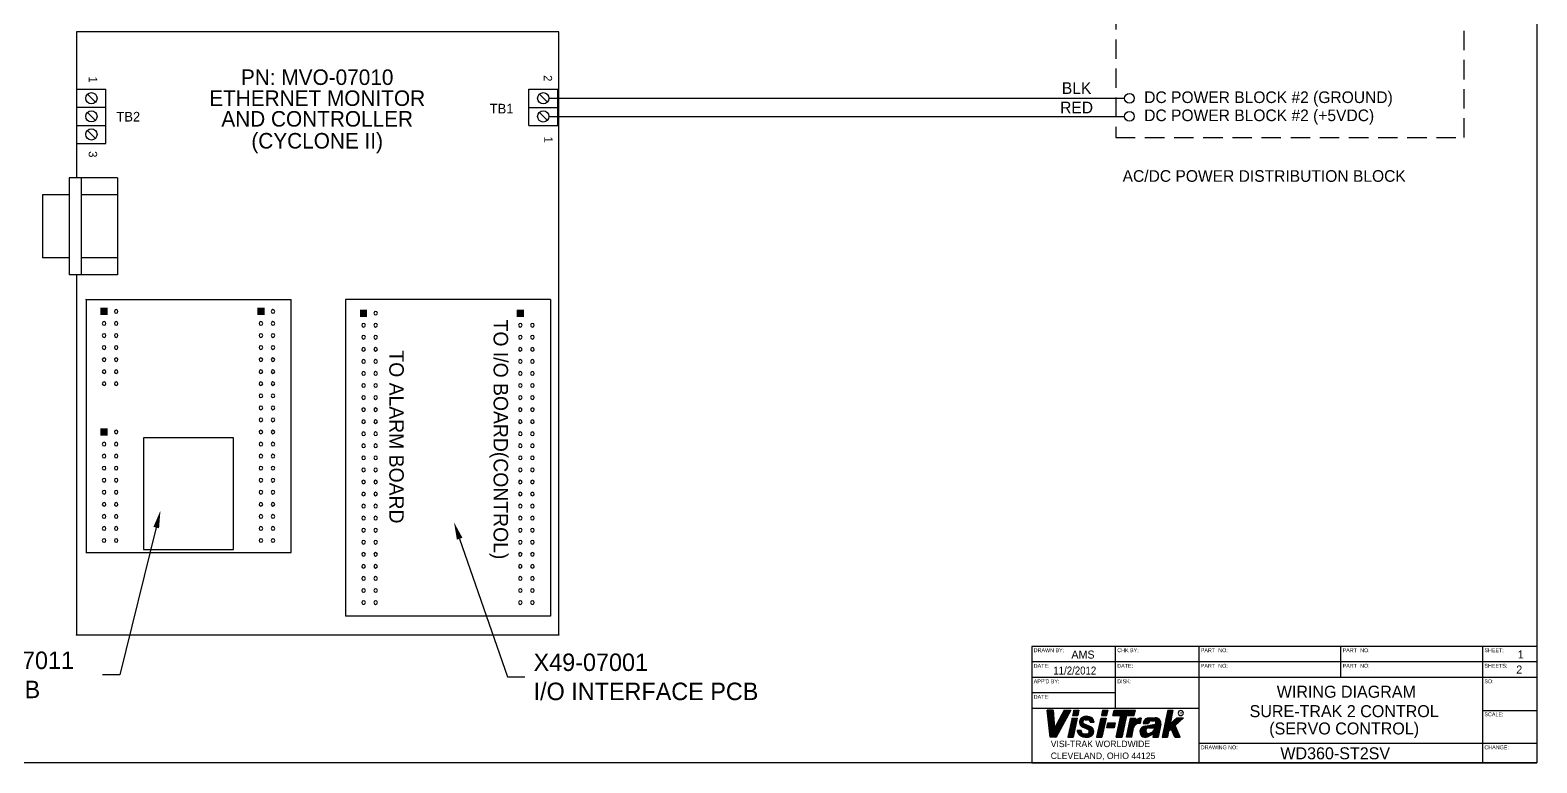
# Model space of a CAD drawing. Extents: x -174 to 458, y -146 to 77.
# Drawn here: x -56.45 to -37.06, y -146.17 to -136.74 of the extents above; entities that cross this region are included whole.
import ezdxf
from ezdxf.enums import TextEntityAlignment as Align

# ---------------------------------------------------------------- set-up
doc = ezdxf.new("R2010")
doc.units = 0
doc.header["$MEASUREMENT"] = 0
doc.linetypes.add('HIDDEN', pattern=[0.375, 0.25, -0.125])
doc.layers.get('0').update_dxf_attribs({"linetype": 'CONTINUOUS'})
for name, color, linetype in [('1', 3, 'CONTINUOUS'), ('1-TOP', 6, 'CONTINUOUS'), ('3-SILK1', 9, 'CONTINUOUS'), ('5-BORDERS_PHO', 15, 'CONTINUOUS'), ('TERMINALS', 3, 'CONTINUOUS'), ('TITLE', 2, 'CONTINUOUS')]:
    doc.layers.add(name, color=color, linetype=linetype)

msp = doc.modelspace()

# ---------------------------------------------------------------- linework, layer by layer
at = {"linetype": 'HIDDEN'}
for p, q in [((-42.477, -134.609), (-42.477, -138.124)), ((-37.995, -138.124), (-37.995, -134.609)), ((-42.477, -138.124), (-37.995, -138.124))]:
    msp.add_line(p, q, dxfattribs=at)
at = {"color": 7}
for p, q in [((-49.772, -137.618), (-42.365, -137.618)), ((-49.772, -137.851), (-42.365, -137.851)), ((-55.323, -138.642), (-55.948, -138.642)), ((-55.948, -138.642), (-55.948, -139.892)), ((-55.948, -138.861), (-56.292, -138.861)), ((-55.323, -138.861), (-55.792, -138.861)), ((-55.948, -139.673), (-56.292, -139.673)), ((-55.323, -139.673), (-55.792, -139.673)), ((-55.323, -139.892), (-55.948, -139.892)), ((-37.059, -144.673), (-37.059, -146.173)), ((-43.559, -146.173), (-37.059, -146.173))]:
    msp.add_line(p, q, dxfattribs=at)
at = {"color": 7, "linetype": 'Continuous'}
for p, q in [((-52.391, -140.209), (-52.391, -144.284)), ((-49.753, -140.209), (-52.391, -140.209)), ((-49.753, -140.209), (-49.753, -144.284)), ((-49.753, -144.284), (-52.391, -144.284))]:
    msp.add_line(p, q, dxfattribs=at)
at = {"color": 7}
for points in [[(-54.826, -143.144), (-55.294, -145.04), (-55.519, -145.04)], [(-50.922, -143.287), (-50.307, -145.065), (-50.082, -145.065)]]:
    msp.add_lwpolyline(points, dxfattribs=at)
for centre in [(-42.302, -137.618), (-42.302, -137.851)]:
    msp.add_circle(centre, 0.0625)
for centre, radius, start, end in [((-55.73, -140.206), 0.000388, 90, 270), ((-55.73, -140.206), 0.000388, 270, 90), ((-55.73, -140.206), 0.000388, 90, 270), ((-55.73, -140.206), 0.000388, 270, 90), ((-55.73, -140.206), 0.000388, 90, 270), ((-55.73, -140.206), 0.000388, 270, 90), ((-55.73, -140.206), 0.000388, 90, 270), ((-55.73, -140.206), 0.000388, 270, 90), ((-55.342, -140.361), 0.0233, 90, 270), ((-55.342, -140.361), 0.0233, 270, 90), ((-53.324, -140.361), 0.0233, 90, 270), ((-53.324, -140.361), 0.0233, 270, 90), ((-52.003, -140.384), 0.0233, 90, 270), ((-52.003, -140.384), 0.0233, 270, 90), ((-55.497, -140.516), 0.0233, 90, 270), ((-55.497, -140.516), 0.0233, 270, 90), ((-55.342, -140.516), 0.0233, 90, 270), ((-55.342, -140.516), 0.0233, 270, 90), ((-53.479, -140.516), 0.0233, 90, 270), ((-53.479, -140.516), 0.0233, 270, 90), ((-53.324, -140.516), 0.0233, 90, 270), ((-53.324, -140.516), 0.0233, 270, 90), ((-52.158, -140.539), 0.0233, 90, 270), ((-52.158, -140.539), 0.0233, 270, 90), ((-52.003, -140.539), 0.0233, 90, 270), ((-52.003, -140.539), 0.0233, 270, 90), ((-50.141, -140.539), 0.0233, 90, 270), ((-50.141, -140.539), 0.0233, 270, 90), ((-49.985, -140.539), 0.0233, 90, 270), ((-49.985, -140.539), 0.0233, 270, 90), ((-55.497, -140.672), 0.0233, 90, 270), ((-55.497, -140.672), 0.0233, 270, 90), ((-55.342, -140.672), 0.0233, 90, 270), ((-55.342, -140.672), 0.0233, 270, 90), ((-53.479, -140.672), 0.0233, 90, 270), ((-53.479, -140.672), 0.0233, 270, 90), ((-53.324, -140.672), 0.0233, 90, 270), ((-53.324, -140.672), 0.0233, 270, 90), ((-52.158, -140.694), 0.0233, 90, 270), ((-52.158, -140.694), 0.0233, 270, 90), ((-52.003, -140.694), 0.0233, 90, 270), ((-52.003, -140.694), 0.0233, 270, 90), ((-50.141, -140.694), 0.0233, 90, 270), ((-50.141, -140.694), 0.0233, 270, 90), ((-49.985, -140.694), 0.0233, 90, 270), ((-49.985, -140.694), 0.0233, 270, 90), ((-55.497, -140.827), 0.0233, 90, 270), ((-55.497, -140.982), 0.0233, 90, 270), ((-55.497, -140.827), 0.0233, 270, 90), ((-55.497, -140.982), 0.0233, 270, 90), ((-55.342, -140.827), 0.0233, 90, 270), ((-55.342, -140.982), 0.0233, 90, 270), ((-55.342, -140.827), 0.0233, 270, 90), ((-55.342, -140.982), 0.0233, 270, 90), ((-53.479, -140.827), 0.0233, 90, 270), ((-53.479, -140.982), 0.0233, 90, 270), ((-53.479, -140.827), 0.0233, 270, 90), ((-53.479, -140.982), 0.0233, 270, 90), ((-53.324, -140.827), 0.0233, 90, 270), ((-53.324, -140.982), 0.0233, 90, 270), ((-53.324, -140.827), 0.0233, 270, 90), ((-53.324, -140.982), 0.0233, 270, 90), ((-52.158, -140.85), 0.0233, 90, 270), ((-52.158, -140.85), 0.0233, 270, 90), ((-52.003, -140.85), 0.0233, 90, 270), ((-52.003, -140.85), 0.0233, 270, 90), ((-50.141, -140.85), 0.0233, 90, 270), ((-50.141, -140.85), 0.0233, 270, 90), ((-49.985, -140.85), 0.0233, 90, 270), ((-49.985, -140.85), 0.0233, 270, 90), ((-55.497, -141.137), 0.0233, 90, 270), ((-55.497, -141.137), 0.0233, 270, 90), ((-55.342, -141.137), 0.0233, 90, 270), ((-55.342, -141.137), 0.0233, 270, 90), ((-53.479, -141.137), 0.0233, 90, 270), ((-53.479, -141.137), 0.0233, 270, 90), ((-53.324, -141.137), 0.0233, 90, 270), ((-53.324, -141.137), 0.0233, 270, 90), ((-52.158, -141.005), 0.0233, 90, 270), ((-52.158, -141.16), 0.0233, 90, 270), ((-52.158, -141.005), 0.0233, 270, 90), ((-52.158, -141.16), 0.0233, 270, 90), ((-52.003, -141.005), 0.0233, 90, 270), ((-52.003, -141.16), 0.0233, 90, 270), ((-52.003, -141.005), 0.0233, 270, 90), ((-52.003, -141.16), 0.0233, 270, 90), ((-50.141, -141.005), 0.0233, 90, 270), ((-50.141, -141.16), 0.0233, 90, 270), ((-50.141, -141.005), 0.0233, 270, 90), ((-50.141, -141.16), 0.0233, 270, 90), ((-49.985, -141.005), 0.0233, 90, 270), ((-49.985, -141.16), 0.0233, 90, 270), ((-49.985, -141.005), 0.0233, 270, 90), ((-49.985, -141.16), 0.0233, 270, 90), ((-55.497, -141.292), 0.0233, 90, 270), ((-55.497, -141.292), 0.0233, 270, 90), ((-55.342, -141.292), 0.0233, 90, 270), ((-55.342, -141.292), 0.0233, 270, 90), ((-53.479, -141.292), 0.0233, 90, 270), ((-53.479, -141.292), 0.0233, 270, 90), ((-53.324, -141.292), 0.0233, 90, 270), ((-53.324, -141.292), 0.0233, 270, 90), ((-52.158, -141.315), 0.0233, 90, 270), ((-52.158, -141.315), 0.0233, 270, 90), ((-52.003, -141.315), 0.0233, 90, 270), ((-52.003, -141.315), 0.0233, 270, 90), ((-50.141, -141.315), 0.0233, 90, 270), ((-50.141, -141.315), 0.0233, 270, 90), ((-49.985, -141.315), 0.0233, 90, 270), ((-49.985, -141.315), 0.0233, 270, 90), ((-53.479, -141.448), 0.0233, 90, 270), ((-53.479, -141.448), 0.0233, 270, 90), ((-53.324, -141.448), 0.0233, 90, 270), ((-53.324, -141.448), 0.0233, 270, 90), ((-52.158, -141.47), 0.0233, 90, 270), ((-52.158, -141.47), 0.0233, 270, 90), ((-52.003, -141.47), 0.0233, 90, 270), ((-52.003, -141.47), 0.0233, 270, 90), ((-50.141, -141.47), 0.0233, 90, 270), ((-50.141, -141.47), 0.0233, 270, 90), ((-49.985, -141.47), 0.0233, 90, 270), ((-49.985, -141.47), 0.0233, 270, 90), ((-53.479, -141.603), 0.0233, 90, 270), ((-53.479, -141.758), 0.0233, 90, 270), ((-53.479, -141.603), 0.0233, 270, 90), ((-53.479, -141.758), 0.0233, 270, 90), ((-53.324, -141.603), 0.0233, 90, 270), ((-53.324, -141.758), 0.0233, 90, 270), ((-53.324, -141.603), 0.0233, 270, 90), ((-53.324, -141.758), 0.0233, 270, 90), ((-52.158, -141.626), 0.0233, 90, 270), ((-52.158, -141.626), 0.0233, 270, 90), ((-52.003, -141.626), 0.0233, 90, 270), ((-52.003, -141.626), 0.0233, 270, 90), ((-50.141, -141.626), 0.0233, 90, 270), ((-50.141, -141.626), 0.0233, 270, 90), ((-49.985, -141.626), 0.0233, 90, 270), ((-49.985, -141.626), 0.0233, 270, 90), ((-55.342, -141.913), 0.0233, 90, 270), ((-55.342, -141.913), 0.0233, 270, 90), ((-53.479, -141.913), 0.0233, 90, 270), ((-53.479, -141.913), 0.0233, 270, 90), ((-53.324, -141.913), 0.0233, 90, 270), ((-53.324, -141.913), 0.0233, 270, 90), ((-52.158, -141.781), 0.0233, 90, 270), ((-52.158, -141.936), 0.0233, 90, 270), ((-52.158, -141.781), 0.0233, 270, 90), ((-52.158, -141.936), 0.0233, 270, 90), ((-52.003, -141.781), 0.0233, 90, 270), ((-52.003, -141.936), 0.0233, 90, 270), ((-52.003, -141.781), 0.0233, 270, 90), ((-52.003, -141.936), 0.0233, 270, 90), ((-50.141, -141.781), 0.0233, 90, 270), ((-50.141, -141.936), 0.0233, 90, 270), ((-50.141, -141.781), 0.0233, 270, 90), ((-50.141, -141.936), 0.0233, 270, 90), ((-49.985, -141.781), 0.0233, 90, 270), ((-49.985, -141.936), 0.0233, 90, 270), ((-49.985, -141.781), 0.0233, 270, 90), ((-49.985, -141.936), 0.0233, 270, 90), ((-55.497, -142.069), 0.0233, 90, 270), ((-55.497, -142.069), 0.0233, 270, 90), ((-55.342, -142.069), 0.0233, 90, 270), ((-55.342, -142.069), 0.0233, 270, 90), ((-53.479, -142.069), 0.0233, 90, 270), ((-53.479, -142.069), 0.0233, 270, 90), ((-53.324, -142.069), 0.0233, 90, 270), ((-53.324, -142.069), 0.0233, 270, 90), ((-52.158, -142.091), 0.0233, 90, 270), ((-52.158, -142.091), 0.0233, 270, 90), ((-52.003, -142.091), 0.0233, 90, 270), ((-52.003, -142.091), 0.0233, 270, 90), ((-50.141, -142.091), 0.0233, 90, 270), ((-50.141, -142.091), 0.0233, 270, 90), ((-49.985, -142.091), 0.0233, 90, 270), ((-49.985, -142.091), 0.0233, 270, 90), ((-55.497, -142.224), 0.0233, 90, 270), ((-55.497, -142.224), 0.0233, 270, 90), ((-55.342, -142.224), 0.0233, 90, 270), ((-55.342, -142.224), 0.0233, 270, 90), ((-53.479, -142.224), 0.0233, 90, 270), ((-53.479, -142.224), 0.0233, 270, 90), ((-53.324, -142.224), 0.0233, 90, 270), ((-53.324, -142.224), 0.0233, 270, 90), ((-52.158, -142.246), 0.0233, 90, 270), ((-52.158, -142.246), 0.0233, 270, 90), ((-52.003, -142.246), 0.0233, 90, 270), ((-52.003, -142.246), 0.0233, 270, 90), ((-50.141, -142.246), 0.0233, 90, 270), ((-50.141, -142.246), 0.0233, 270, 90), ((-49.985, -142.246), 0.0233, 90, 270), ((-49.985, -142.246), 0.0233, 270, 90), ((-55.497, -142.379), 0.0233, 90, 270), ((-55.497, -142.534), 0.0233, 90, 270), ((-55.497, -142.379), 0.0233, 270, 90), ((-55.497, -142.534), 0.0233, 270, 90), ((-55.342, -142.379), 0.0233, 90, 270), ((-55.342, -142.534), 0.0233, 90, 270), ((-55.342, -142.379), 0.0233, 270, 90), ((-55.342, -142.534), 0.0233, 270, 90), ((-53.479, -142.379), 0.0233, 90, 270), ((-53.479, -142.534), 0.0233, 90, 270), ((-53.479, -142.379), 0.0233, 270, 90), ((-53.479, -142.534), 0.0233, 270, 90), ((-53.324, -142.379), 0.0233, 90, 270), ((-53.324, -142.534), 0.0233, 90, 270), ((-53.324, -142.379), 0.0233, 270, 90), ((-53.324, -142.534), 0.0233, 270, 90), ((-52.158, -142.402), 0.0233, 90, 270), ((-52.158, -142.402), 0.0233, 270, 90), ((-52.003, -142.402), 0.0233, 90, 270), ((-52.003, -142.402), 0.0233, 270, 90), ((-50.141, -142.402), 0.0233, 90, 270), ((-50.141, -142.402), 0.0233, 270, 90), ((-49.985, -142.402), 0.0233, 90, 270), ((-49.985, -142.402), 0.0233, 270, 90), ((-55.497, -142.689), 0.0233, 90, 270), ((-55.497, -142.689), 0.0233, 270, 90), ((-55.342, -142.689), 0.0233, 90, 270), ((-55.342, -142.689), 0.0233, 270, 90), ((-53.479, -142.689), 0.0233, 90, 270), ((-53.479, -142.689), 0.0233, 270, 90), ((-53.324, -142.689), 0.0233, 90, 270), ((-53.324, -142.689), 0.0233, 270, 90), ((-52.158, -142.557), 0.0233, 90, 270), ((-52.158, -142.712), 0.0233, 90, 270), ((-52.158, -142.557), 0.0233, 270, 90), ((-52.158, -142.712), 0.0233, 270, 90), ((-52.003, -142.557), 0.0233, 90, 270), ((-52.003, -142.712), 0.0233, 90, 270), ((-52.003, -142.557), 0.0233, 270, 90), ((-52.003, -142.712), 0.0233, 270, 90), ((-50.141, -142.557), 0.0233, 90, 270), ((-50.141, -142.712), 0.0233, 90, 270), ((-50.141, -142.557), 0.0233, 270, 90), ((-50.141, -142.712), 0.0233, 270, 90), ((-49.985, -142.557), 0.0233, 90, 270), ((-49.985, -142.712), 0.0233, 90, 270), ((-49.985, -142.557), 0.0233, 270, 90), ((-49.985, -142.712), 0.0233, 270, 90), ((-55.497, -142.845), 0.0233, 90, 270), ((-55.497, -142.845), 0.0233, 270, 90), ((-55.342, -142.845), 0.0233, 90, 270), ((-55.342, -142.845), 0.0233, 270, 90), ((-53.479, -142.845), 0.0233, 90, 270), ((-53.479, -142.845), 0.0233, 270, 90), ((-53.324, -142.845), 0.0233, 90, 270), ((-53.324, -142.845), 0.0233, 270, 90), ((-52.158, -142.867), 0.0233, 90, 270), ((-52.158, -142.867), 0.0233, 270, 90), ((-52.003, -142.867), 0.0233, 90, 270), ((-52.003, -142.867), 0.0233, 270, 90), ((-50.141, -142.867), 0.0233, 90, 270), ((-50.141, -142.867), 0.0233, 270, 90), ((-49.985, -142.867), 0.0233, 90, 270), ((-49.985, -142.867), 0.0233, 270, 90), ((-55.497, -143), 0.0233, 90, 270), ((-55.497, -143), 0.0233, 270, 90), ((-55.342, -143), 0.0233, 90, 270), ((-55.342, -143), 0.0233, 270, 90), ((-53.479, -143), 0.0233, 90, 270), ((-53.479, -143), 0.0233, 270, 90), ((-53.324, -143), 0.0233, 90, 270), ((-53.324, -143), 0.0233, 270, 90), ((-52.158, -143.022), 0.0233, 90, 270), ((-52.158, -143.022), 0.0233, 270, 90), ((-52.003, -143.022), 0.0233, 90, 270), ((-52.003, -143.022), 0.0233, 270, 90), ((-50.141, -143.022), 0.0233, 90, 270), ((-50.141, -143.022), 0.0233, 270, 90), ((-49.985, -143.022), 0.0233, 90, 270), ((-49.985, -143.022), 0.0233, 270, 90), ((-55.497, -143.155), 0.0233, 90, 270), ((-55.497, -143.31), 0.0233, 90, 270), ((-55.497, -143.155), 0.0233, 270, 90), ((-55.497, -143.31), 0.0233, 270, 90), ((-55.342, -143.155), 0.0233, 90, 270), ((-55.342, -143.31), 0.0233, 90, 270), ((-55.342, -143.155), 0.0233, 270, 90), ((-55.342, -143.31), 0.0233, 270, 90), ((-53.479, -143.155), 0.0233, 90, 270), ((-53.479, -143.31), 0.0233, 90, 270), ((-53.479, -143.155), 0.0233, 270, 90), ((-53.479, -143.31), 0.0233, 270, 90), ((-53.324, -143.155), 0.0233, 90, 270), ((-53.324, -143.31), 0.0233, 90, 270), ((-53.324, -143.31), 0.0233, 90, 270), ((-53.324, -143.31), 0.0233, 90, 270), ((-53.324, -143.155), 0.0233, 270, 90), ((-53.324, -143.31), 0.0233, 270, 90), ((-53.324, -143.31), 0.0233, 270, 90), ((-53.324, -143.31), 0.0233, 270, 90), ((-52.158, -143.178), 0.0233, 90, 270), ((-52.158, -143.178), 0.0233, 270, 90), ((-52.003, -143.178), 0.0233, 90, 270), ((-52.003, -143.178), 0.0233, 270, 90), ((-50.141, -143.178), 0.0233, 90, 270), ((-50.141, -143.178), 0.0233, 270, 90), ((-49.985, -143.178), 0.0233, 90, 270), ((-49.985, -143.178), 0.0233, 270, 90), ((-55.73, -143.465), 0.000388, 90, 270), ((-55.73, -143.465), 0.000388, 270, 90), ((-55.73, -143.465), 0.000388, 90, 270), ((-55.73, -143.465), 0.000388, 270, 90), ((-52.158, -143.333), 0.0233, 90, 270), ((-52.158, -143.488), 0.0233, 90, 270), ((-52.158, -143.333), 0.0233, 270, 90), ((-52.158, -143.488), 0.0233, 270, 90), ((-52.003, -143.333), 0.0233, 90, 270), ((-52.003, -143.488), 0.0233, 90, 270), ((-52.003, -143.333), 0.0233, 270, 90), ((-52.003, -143.488), 0.0233, 270, 90), ((-50.141, -143.333), 0.0233, 90, 270), ((-50.141, -143.488), 0.0233, 90, 270), ((-50.141, -143.333), 0.0233, 270, 90), ((-50.141, -143.488), 0.0233, 270, 90), ((-49.985, -143.333), 0.0233, 90, 270), ((-49.985, -143.488), 0.0233, 90, 270), ((-49.985, -143.333), 0.0233, 270, 90), ((-49.985, -143.488), 0.0233, 270, 90), ((-52.158, -143.643), 0.0233, 90, 270), ((-52.158, -143.643), 0.0233, 270, 90), ((-52.003, -143.643), 0.0233, 90, 270), ((-52.003, -143.643), 0.0233, 270, 90), ((-50.141, -143.643), 0.0233, 90, 270), ((-50.141, -143.643), 0.0233, 270, 90), ((-49.985, -143.643), 0.0233, 90, 270), ((-49.985, -143.643), 0.0233, 270, 90), ((-52.158, -143.799), 0.0233, 90, 270), ((-52.158, -143.799), 0.0233, 270, 90), ((-52.003, -143.799), 0.0233, 90, 270), ((-52.003, -143.799), 0.0233, 270, 90), ((-50.141, -143.799), 0.0233, 90, 270), ((-50.141, -143.799), 0.0233, 270, 90), ((-49.985, -143.799), 0.0233, 90, 270), ((-49.985, -143.799), 0.0233, 270, 90), ((-52.158, -143.954), 0.0233, 90, 270), ((-52.158, -143.954), 0.0233, 270, 90), ((-52.003, -143.954), 0.0233, 90, 270), ((-52.003, -143.954), 0.0233, 270, 90), ((-50.141, -143.954), 0.0233, 90, 270), ((-50.141, -143.954), 0.0233, 270, 90), ((-49.985, -143.954), 0.0233, 90, 270), ((-49.985, -143.954), 0.0233, 270, 90), ((-52.158, -144.109), 0.0233, 90, 270), ((-52.158, -144.109), 0.0233, 270, 90), ((-52.003, -144.109), 0.0233, 90, 270), ((-52.003, -144.109), 0.0233, 270, 90), ((-50.141, -144.109), 0.0233, 90, 270), ((-50.141, -144.109), 0.0233, 270, 90), ((-49.985, -144.109), 0.0233, 90, 270), ((-49.985, -144.109), 0.0233, 270, 90), ((-55.854, -144.525), 0.00194, 90, 270), ((-55.854, -144.525), 0.00194, 90, 270), ((-55.854, -144.525), 0.00194, 90, 270), ((-55.854, -144.525), 0.00194, 90, 270), ((-55.854, -144.525), 0.00194, 270, 90), ((-55.854, -144.525), 0.00194, 270, 90), ((-55.854, -144.525), 0.00194, 270, 90), ((-55.854, -144.525), 0.00194, 270, 90), ((-49.646, -144.525), 0.00194, 90, 270), ((-49.646, -144.525), 0.00194, 90, 270), ((-49.646, -144.525), 0.00194, 90, 270), ((-49.646, -144.525), 0.00194, 90, 270), ((-49.646, -144.525), 0.00194, 270, 90), ((-49.646, -144.525), 0.00194, 270, 90), ((-49.646, -144.525), 0.00194, 270, 90), ((-49.646, -144.525), 0.00194, 270, 90)]:
    msp.add_arc(centre, radius, start, end, dxfattribs=at)
for points in [[(-55.45, -140.408), (-55.544, -140.408), (-55.45, -140.315), (-55.544, -140.315)], [(-53.433, -140.408), (-53.526, -140.408), (-53.433, -140.315), (-53.526, -140.315)], [(-52.112, -140.431), (-52.205, -140.431), (-52.112, -140.337), (-52.205, -140.337)], [(-50.094, -140.431), (-50.187, -140.431), (-50.094, -140.337), (-50.187, -140.337)], [(-55.45, -141.96), (-55.544, -141.96), (-55.45, -141.867), (-55.544, -141.867)], [(-54.862, -143.135), (-54.772, -142.925), (-54.79, -143.153)], [(-50.957, -143.3), (-50.995, -143.075), (-50.886, -143.275)]]:
    msp.add_solid(points, dxfattribs=at)
at = {"layer": '1-TOP', "color": 7}
for p, q in [((-49.646, -136.764), (-55.854, -136.764)), ((-55.854, -136.764), (-55.854, -138.642)), ((-49.646, -144.525), (-49.646, -136.764)), ((-55.792, -138.642), (-55.792, -139.892)), ((-55.323, -138.642), (-55.323, -139.892)), ((-56.292, -138.861), (-56.292, -139.673)), ((-55.854, -139.892), (-55.854, -144.525)), ((-55.854, -144.525), (-49.646, -144.525))]:
    msp.add_line(p, q, dxfattribs=at)
at = {"layer": '5-BORDERS_PHO', "color": 7}
for p, q in [((-55.73, -140.206), (-55.73, -143.465)), ((-55.73, -140.206), (-53.091, -140.206)), ((-53.091, -143.465), (-53.091, -140.206)), ((-54.989, -141.989), (-54.989, -143.425)), ((-53.832, -141.989), (-54.989, -141.989)), ((-53.832, -143.425), (-53.832, -141.989)), ((-55.73, -143.465), (-53.091, -143.465)), ((-54.989, -143.425), (-53.832, -143.425))]:
    msp.add_line(p, q, dxfattribs=at)
at = {"layer": 'TERMINALS', "color": 7}
for p, q in [((-55.848, -137.5), (-55.474, -137.5)), ((-55.848, -137.733), (-55.848, -137.5)), ((-55.609, -137.668), (-55.712, -137.565)), ((-55.474, -137.617), (-55.474, -137.5)), ((-55.474, -137.85), (-55.474, -137.617)), ((-50.032, -137.735), (-50.032, -137.501)), ((-50.032, -137.501), (-49.658, -137.501)), ((-49.793, -137.669), (-49.896, -137.566)), ((-49.658, -137.618), (-49.658, -137.501)), ((-49.658, -137.851), (-49.658, -137.618)), ((-55.848, -137.967), (-55.848, -137.733)), ((-55.848, -137.733), (-55.474, -137.733)), ((-55.712, -137.799), (-55.609, -137.902)), ((-55.474, -138.2), (-55.474, -137.85)), ((-50.032, -137.968), (-50.032, -137.735)), ((-50.032, -137.735), (-49.658, -137.735)), ((-49.896, -137.8), (-49.793, -137.903)), ((-49.658, -137.968), (-49.658, -137.851)), ((-55.848, -137.967), (-55.474, -137.967)), ((-55.848, -138.2), (-55.848, -137.967)), ((-55.609, -138.135), (-55.712, -138.032)), ((-50.032, -137.968), (-49.658, -137.968)), ((-55.848, -138.2), (-55.474, -138.2))]:
    msp.add_line(p, q, dxfattribs=at)
for centre in [(-55.661, -137.617), (-49.845, -137.618), (-55.661, -137.85), (-49.845, -137.851), (-55.661, -138.083)]:
    msp.add_circle(centre, 0.0728, dxfattribs=at)
at = {"layer": 'TITLE', "color": 7}
for p, q in [((-37.059, -124.723), (-37.059, -146.173)), ((-37.059, -144.673), (-43.559, -144.673)), ((-43.559, -144.673), (-43.559, -146.173)), ((-42.484, -144.673), (-42.484, -145.473)), ((-41.409, -144.673), (-41.409, -146.173)), ((-39.584, -144.673), (-39.584, -145.073)), ((-37.759, -144.673), (-37.759, -146.173)), ((-37.059, -144.873), (-43.559, -144.873)), ((-37.059, -145.073), (-43.559, -145.073)), ((-42.484, -145.273), (-43.559, -145.273)), ((-41.409, -145.473), (-43.559, -145.473)), ((-43.284, -145.495), (-43.361, -145.495)), ((-43.322, -145.842), (-43.361, -145.495)), ((-43.36, -145.503), (-43.352, -145.495)), ((-43.359, -145.511), (-43.343, -145.495)), ((-43.358, -145.519), (-43.335, -145.495)), ((-43.357, -145.527), (-43.326, -145.495)), ((-43.357, -145.535), (-43.317, -145.495)), ((-43.356, -145.543), (-43.308, -145.495)), ((-43.355, -145.551), (-43.299, -145.495)), ((-43.354, -145.559), (-43.29, -145.495)), ((-43.353, -145.567), (-43.284, -145.498)), ((-43.352, -145.575), (-43.283, -145.506)), ((-43.351, -145.583), (-43.282, -145.514)), ((-43.35, -145.591), (-43.282, -145.522)), ((-43.349, -145.599), (-43.281, -145.53)), ((-43.349, -145.607), (-43.28, -145.538)), ((-43.348, -145.615), (-43.28, -145.547)), ((-43.347, -145.623), (-43.279, -145.555)), ((-43.346, -145.631), (-43.278, -145.563)), ((-43.345, -145.638), (-43.278, -145.571)), ((-43.344, -145.646), (-43.277, -145.579)), ((-43.343, -145.654), (-43.276, -145.587)), ((-43.342, -145.662), (-43.276, -145.596)), ((-43.342, -145.67), (-43.275, -145.604)), ((-43.341, -145.678), (-43.274, -145.612)), ((-43.327, -145.798), (-43.096, -145.566)), ((-43.326, -145.806), (-43.107, -145.586)), ((-43.326, -145.813), (-43.117, -145.605)), ((-43.284, -145.495), (-43.265, -145.726)), ((-43.14, -145.495), (-43.265, -145.726)), ((-43.264, -145.726), (-43.086, -145.547)), ((-43.254, -145.706), (-43.075, -145.528)), ((-43.058, -145.495), (-43.245, -145.842)), ((-43.243, -145.687), (-43.065, -145.509)), ((-43.233, -145.668), (-43.061, -145.495)), ((-43.222, -145.648), (-43.069, -145.495)), ((-43.212, -145.629), (-43.078, -145.495)), ((-43.202, -145.61), (-43.087, -145.495)), ((-43.191, -145.591), (-43.096, -145.495)), ((-43.181, -145.571), (-43.105, -145.495)), ((-43.17, -145.552), (-43.114, -145.495)), ((-43.16, -145.533), (-43.122, -145.495)), ((-43.149, -145.513), (-43.131, -145.495)), ((-43.14, -145.495), (-43.058, -145.495)), ((-43.04, -145.596), (-43.095, -145.842)), ((-43.064, -145.702), (-42.977, -145.615)), ((-43.061, -145.691), (-42.975, -145.604)), ((-43.059, -145.679), (-42.976, -145.596)), ((-43.056, -145.668), (-42.985, -145.596)), ((-43.054, -145.657), (-42.994, -145.596)), ((-43.051, -145.645), (-43.003, -145.596)), ((-43.049, -145.634), (-43.011, -145.596)), ((-43.046, -145.622), (-43.02, -145.596)), ((-43.044, -145.611), (-43.029, -145.596)), ((-43.042, -145.596), (-42.972, -145.596)), ((-43.041, -145.6), (-43.038, -145.596)), ((-43.04, -145.596), (-42.973, -145.596)), ((-43.018, -145.495), (-43.033, -145.563)), ((-43.033, -145.563), (-42.966, -145.563)), ((-43.031, -145.554), (-42.972, -145.495)), ((-43.031, -145.563), (-42.963, -145.495)), ((-43.028, -145.543), (-42.981, -145.495)), ((-42.973, -145.596), (-43.028, -145.842)), ((-43.026, -145.532), (-42.99, -145.495)), ((-43.023, -145.52), (-42.999, -145.495)), ((-43.022, -145.563), (-42.956, -145.496)), ((-43.021, -145.509), (-43.008, -145.495)), ((-43.018, -145.495), (-42.955, -145.495)), ((-43.018, -145.497), (-43.016, -145.495)), ((-43.013, -145.563), (-42.957, -145.507)), ((-43.004, -145.563), (-42.959, -145.517)), ((-42.995, -145.563), (-42.96, -145.528)), ((-42.987, -145.563), (-42.962, -145.538)), ((-42.978, -145.563), (-42.963, -145.548)), ((-42.969, -145.563), (-42.965, -145.559)), ((-42.955, -145.495), (-42.966, -145.563)), ((-42.945, -145.654), (-42.865, -145.573)), ((-42.945, -145.645), (-42.875, -145.575)), ((-42.944, -145.662), (-42.855, -145.573)), ((-42.944, -145.635), (-42.887, -145.578)), ((-42.942, -145.669), (-42.847, -145.573)), ((-42.94, -145.622), (-42.901, -145.584)), ((-42.885, -145.62), (-42.839, -145.574)), ((-42.875, -145.62), (-42.831, -145.575)), ((-42.867, -145.62), (-42.824, -145.577)), ((-42.858, -145.62), (-42.817, -145.579)), ((-42.849, -145.62), (-42.811, -145.582)), ((-42.84, -145.62), (-42.805, -145.585)), ((-42.832, -145.621), (-42.799, -145.588)), ((-42.826, -145.623), (-42.794, -145.591)), ((-42.82, -145.626), (-42.789, -145.595)), ((-42.815, -145.63), (-42.784, -145.599)), ((-42.811, -145.635), (-42.779, -145.603)), ((-42.808, -145.641), (-42.775, -145.607)), ((-42.806, -145.648), (-42.771, -145.612)), ((-42.799, -145.649), (-42.767, -145.617)), ((-42.671, -145.596), (-42.725, -145.842)), ((-42.672, -145.596), (-42.725, -145.842)), ((-42.695, -145.704), (-42.608, -145.617)), ((-42.692, -145.693), (-42.605, -145.606)), ((-42.69, -145.681), (-42.605, -145.596)), ((-42.687, -145.67), (-42.614, -145.596)), ((-42.685, -145.659), (-42.622, -145.596)), ((-42.682, -145.647), (-42.631, -145.596)), ((-42.679, -145.636), (-42.64, -145.596)), ((-42.677, -145.624), (-42.649, -145.596)), ((-42.674, -145.613), (-42.658, -145.596)), ((-42.672, -145.596), (-42.603, -145.596)), ((-42.672, -145.602), (-42.667, -145.596)), ((-42.671, -145.596), (-42.603, -145.596)), ((-42.648, -145.495), (-42.663, -145.563)), ((-42.663, -145.563), (-42.596, -145.563)), ((-42.662, -145.556), (-42.601, -145.495)), ((-42.66, -145.563), (-42.592, -145.495)), ((-42.659, -145.545), (-42.61, -145.495)), ((-42.603, -145.596), (-42.658, -145.842)), ((-42.657, -145.534), (-42.619, -145.495)), ((-42.654, -145.522), (-42.627, -145.495)), ((-42.652, -145.511), (-42.636, -145.495)), ((-42.651, -145.563), (-42.583, -145.495)), ((-42.649, -145.499), (-42.645, -145.495)), ((-42.648, -145.495), (-42.581, -145.495)), ((-42.642, -145.563), (-42.583, -145.504)), ((-42.633, -145.563), (-42.585, -145.515)), ((-42.624, -145.563), (-42.588, -145.526)), ((-42.615, -145.563), (-42.59, -145.538)), ((-42.606, -145.563), (-42.593, -145.549)), ((-42.598, -145.563), (-42.595, -145.561)), ((-42.581, -145.495), (-42.596, -145.563)), ((-42.514, -145.563), (-42.5, -145.495)), ((-42.514, -145.563), (-42.413, -145.563)), ((-42.513, -145.558), (-42.451, -145.495)), ((-42.51, -145.546), (-42.46, -145.495)), ((-42.509, -145.563), (-42.442, -145.495)), ((-42.508, -145.535), (-42.468, -145.495)), ((-42.506, -145.524), (-42.477, -145.495)), ((-42.503, -145.513), (-42.486, -145.495)), ((-42.501, -145.501), (-42.495, -145.495)), ((-42.5, -145.495), (-42.225, -145.495)), ((-42.5, -145.563), (-42.433, -145.495)), ((-42.492, -145.563), (-42.424, -145.495)), ((-42.483, -145.563), (-42.415, -145.495)), ((-42.474, -145.563), (-42.407, -145.495)), ((-42.471, -145.842), (-42.413, -145.563)), ((-42.465, -145.563), (-42.398, -145.495)), ((-42.456, -145.563), (-42.389, -145.495)), ((-42.447, -145.563), (-42.38, -145.495)), ((-42.443, -145.709), (-42.346, -145.612)), ((-42.441, -145.698), (-42.344, -145.601)), ((-42.439, -145.563), (-42.371, -145.495)), ((-42.438, -145.686), (-42.341, -145.589)), ((-42.436, -145.675), (-42.339, -145.578)), ((-42.434, -145.664), (-42.337, -145.567)), ((-42.432, -145.653), (-42.274, -145.495)), ((-42.43, -145.563), (-42.362, -145.495)), ((-42.429, -145.642), (-42.283, -145.495)), ((-42.427, -145.631), (-42.292, -145.495)), ((-42.425, -145.62), (-42.3, -145.495)), ((-42.422, -145.608), (-42.309, -145.495)), ((-42.421, -145.563), (-42.353, -145.495)), ((-42.42, -145.597), (-42.318, -145.495)), ((-42.418, -145.586), (-42.327, -145.495)), ((-42.415, -145.575), (-42.336, -145.495)), ((-42.413, -145.564), (-42.345, -145.495)), ((-42.394, -145.842), (-42.336, -145.563)), ((-42.34, -145.842), (-42.29, -145.596)), ((-42.336, -145.563), (-42.24, -145.563)), ((-42.332, -145.563), (-42.265, -145.495)), ((-42.327, -145.779), (-42.152, -145.603)), ((-42.325, -145.768), (-42.154, -145.597)), ((-42.324, -145.563), (-42.256, -145.495)), ((-42.323, -145.756), (-42.164, -145.597)), ((-42.32, -145.745), (-42.174, -145.599)), ((-42.318, -145.734), (-42.186, -145.602)), ((-42.316, -145.723), (-42.2, -145.607)), ((-42.315, -145.563), (-42.247, -145.495)), ((-42.311, -145.701), (-42.226, -145.616)), ((-42.309, -145.69), (-42.224, -145.605)), ((-42.307, -145.678), (-42.225, -145.596)), ((-42.306, -145.563), (-42.239, -145.495)), ((-42.304, -145.667), (-42.234, -145.596)), ((-42.302, -145.656), (-42.242, -145.596)), ((-42.3, -145.645), (-42.251, -145.596)), ((-42.297, -145.563), (-42.23, -145.495)), ((-42.297, -145.634), (-42.26, -145.596)), ((-42.295, -145.623), (-42.269, -145.596)), ((-42.293, -145.612), (-42.278, -145.596)), ((-42.291, -145.6), (-42.287, -145.596)), ((-42.29, -145.596), (-42.222, -145.596)), ((-42.288, -145.563), (-42.226, -145.501)), ((-42.279, -145.563), (-42.229, -145.512)), ((-42.271, -145.563), (-42.231, -145.523)), ((-42.262, -145.563), (-42.234, -145.535)), ((-42.253, -145.563), (-42.236, -145.546)), ((-42.244, -145.563), (-42.238, -145.557)), ((-42.24, -145.563), (-42.225, -145.495)), ((-42.228, -145.625), (-42.222, -145.596)), ((-42.213, -145.673), (-42.154, -145.614)), ((-42.15, -145.596), (-42.164, -145.665)), ((-42.123, -145.663), (-42.052, -145.592)), ((-42.121, -145.652), (-42.062, -145.593)), ((-42.118, -145.64), (-42.074, -145.596)), ((-42.117, -145.665), (-42.043, -145.592)), ((-42.109, -145.622), (-42.092, -145.605)), ((-42.108, -145.665), (-42.034, -145.592)), ((-42.099, -145.665), (-42.025, -145.592)), ((-42.09, -145.665), (-42.017, -145.592)), ((-42.081, -145.665), (-42.008, -145.592)), ((-42.072, -145.665), (-41.999, -145.592)), ((-42.05, -145.592), (-41.969, -145.592)), ((-42.029, -145.631), (-41.99, -145.592)), ((-42.019, -145.63), (-41.981, -145.592)), ((-42.01, -145.63), (-41.972, -145.592)), ((-42.002, -145.63), (-41.964, -145.592)), ((-41.993, -145.63), (-41.956, -145.593)), ((-41.984, -145.63), (-41.949, -145.595)), ((-41.977, -145.631), (-41.942, -145.597)), ((-41.971, -145.634), (-41.936, -145.6)), ((-41.966, -145.639), (-41.93, -145.603)), ((-41.963, -145.644), (-41.925, -145.606)), ((-41.962, -145.661), (-41.916, -145.615)), ((-41.961, -145.651), (-41.92, -145.61)), ((-41.81, -145.495), (-41.882, -145.842)), ((-41.88, -145.836), (-41.637, -145.592)), ((-41.878, -145.824), (-41.645, -145.592)), ((-41.878, -145.842), (-41.628, -145.592)), ((-41.876, -145.813), (-41.654, -145.592)), ((-41.873, -145.802), (-41.663, -145.592)), ((-41.871, -145.791), (-41.672, -145.592)), ((-41.869, -145.78), (-41.681, -145.592)), ((-41.866, -145.769), (-41.69, -145.592)), ((-41.853, -145.702), (-41.767, -145.616)), ((-41.85, -145.69), (-41.765, -145.605)), ((-41.848, -145.679), (-41.763, -145.594)), ((-41.846, -145.668), (-41.76, -145.583)), ((-41.843, -145.657), (-41.758, -145.572)), ((-41.841, -145.646), (-41.756, -145.561)), ((-41.839, -145.635), (-41.753, -145.549)), ((-41.836, -145.623), (-41.751, -145.538)), ((-41.834, -145.612), (-41.749, -145.527)), ((-41.832, -145.601), (-41.746, -145.516)), ((-41.829, -145.59), (-41.744, -145.505)), ((-41.827, -145.579), (-41.744, -145.495)), ((-41.825, -145.568), (-41.752, -145.495)), ((-41.822, -145.556), (-41.761, -145.495)), ((-41.82, -145.545), (-41.77, -145.495)), ((-41.818, -145.534), (-41.779, -145.495)), ((-41.815, -145.523), (-41.788, -145.495)), ((-41.813, -145.512), (-41.797, -145.495)), ((-41.811, -145.501), (-41.805, -145.495)), ((-41.81, -145.495), (-41.742, -145.495)), ((-41.742, -145.495), (-41.778, -145.669)), ((-41.778, -145.669), (-41.693, -145.592)), ((-41.763, -145.736), (-41.619, -145.592)), ((-41.715, -145.69), (-41.606, -145.592)), ((-41.693, -145.592), (-41.606, -145.592)), ((-41.649, -145.631), (-41.61, -145.592)), ((-37.759, -145.498), (-37.059, -145.498)), ((-43.34, -145.686), (-43.274, -145.62)), ((-43.339, -145.694), (-43.273, -145.628)), ((-43.338, -145.702), (-43.272, -145.636)), ((-43.337, -145.71), (-43.272, -145.644)), ((-43.336, -145.718), (-43.271, -145.653)), ((-43.335, -145.726), (-43.27, -145.661)), ((-43.334, -145.734), (-43.269, -145.669)), ((-43.334, -145.742), (-43.269, -145.677)), ((-43.333, -145.75), (-43.268, -145.685)), ((-43.332, -145.758), (-43.267, -145.693)), ((-43.331, -145.766), (-43.267, -145.702)), ((-43.33, -145.774), (-43.266, -145.71)), ((-43.329, -145.782), (-43.265, -145.718)), ((-43.328, -145.79), (-43.265, -145.726)), ((-43.325, -145.821), (-43.128, -145.624)), ((-43.324, -145.829), (-43.138, -145.644)), ((-43.323, -145.837), (-43.148, -145.663)), ((-43.319, -145.842), (-43.159, -145.682)), ((-43.31, -145.842), (-43.169, -145.701)), ((-43.301, -145.842), (-43.18, -145.721)), ((-43.292, -145.842), (-43.19, -145.74)), ((-43.283, -145.842), (-43.201, -145.759)), ((-43.275, -145.842), (-43.211, -145.779)), ((-43.266, -145.842), (-43.222, -145.798)), ((-43.094, -145.838), (-43.008, -145.752)), ((-43.092, -145.827), (-43.005, -145.74)), ((-43.089, -145.816), (-43.002, -145.729)), ((-43.089, -145.842), (-43.01, -145.763)), ((-43.087, -145.804), (-43, -145.718)), ((-43.084, -145.793), (-42.997, -145.706)), ((-43.082, -145.782), (-42.995, -145.695)), ((-43.08, -145.842), (-43.013, -145.774)), ((-43.079, -145.77), (-42.992, -145.684)), ((-43.076, -145.759), (-42.99, -145.672)), ((-43.074, -145.747), (-42.987, -145.661)), ((-43.071, -145.736), (-42.985, -145.649)), ((-43.071, -145.842), (-43.015, -145.786)), ((-43.069, -145.725), (-42.982, -145.638)), ((-43.066, -145.713), (-42.98, -145.627)), ((-43.062, -145.842), (-43.018, -145.797)), ((-43.054, -145.842), (-43.02, -145.809)), ((-42.922, -145.758), (-42.973, -145.758)), ((-42.973, -145.761), (-42.969, -145.758)), ((-42.972, -145.769), (-42.96, -145.758)), ((-42.97, -145.776), (-42.952, -145.758)), ((-42.968, -145.783), (-42.943, -145.758)), ((-42.965, -145.789), (-42.934, -145.758)), ((-42.962, -145.794), (-42.925, -145.758)), ((-42.958, -145.799), (-42.922, -145.763)), ((-42.954, -145.804), (-42.922, -145.772)), ((-42.95, -145.809), (-42.92, -145.779)), ((-42.945, -145.813), (-42.917, -145.785)), ((-42.94, -145.675), (-42.904, -145.639)), ((-42.94, -145.817), (-42.913, -145.79)), ((-42.937, -145.681), (-42.905, -145.649)), ((-42.936, -145.821), (-42.908, -145.794)), ((-42.934, -145.687), (-42.903, -145.656)), ((-42.93, -145.692), (-42.9, -145.661)), ((-42.93, -145.825), (-42.903, -145.797)), ((-42.926, -145.697), (-42.895, -145.666)), ((-42.925, -145.828), (-42.896, -145.799)), ((-42.922, -145.758), (-42.922, -145.766)), ((-42.921, -145.701), (-42.89, -145.669)), ((-42.919, -145.831), (-42.887, -145.799)), ((-42.917, -145.705), (-42.883, -145.672)), ((-42.913, -145.834), (-42.878, -145.799)), ((-42.911, -145.708), (-42.877, -145.674)), ((-42.906, -145.836), (-42.869, -145.799)), ((-42.905, -145.711), (-42.871, -145.677)), ((-42.838, -145.742), (-42.904, -145.712)), ((-42.9, -145.838), (-42.861, -145.799)), ((-42.899, -145.714), (-42.865, -145.68)), ((-42.893, -145.717), (-42.859, -145.683)), ((-42.892, -145.799), (-42.852, -145.799)), ((-42.892, -145.84), (-42.852, -145.799)), ((-42.887, -145.72), (-42.853, -145.685)), ((-42.885, -145.841), (-42.842, -145.798)), ((-42.884, -145.671), (-42.796, -145.711)), ((-42.881, -145.722), (-42.847, -145.688)), ((-42.877, -145.842), (-42.77, -145.735)), ((-42.875, -145.725), (-42.841, -145.691)), ((-42.874, -145.62), (-42.84, -145.62)), ((-42.869, -145.728), (-42.835, -145.694)), ((-42.868, -145.842), (-42.767, -145.741)), ((-42.863, -145.731), (-42.829, -145.696)), ((-42.859, -145.842), (-42.764, -145.747)), ((-42.856, -145.733), (-42.822, -145.699)), ((-42.85, -145.736), (-42.816, -145.702)), ((-42.85, -145.842), (-42.762, -145.754)), ((-42.844, -145.739), (-42.81, -145.705)), ((-42.841, -145.842), (-42.761, -145.762)), ((-42.838, -145.741), (-42.804, -145.707)), ((-42.832, -145.745), (-42.798, -145.71)), ((-42.831, -145.841), (-42.76, -145.77)), ((-42.828, -145.749), (-42.792, -145.713)), ((-42.824, -145.754), (-42.787, -145.717)), ((-42.821, -145.76), (-42.782, -145.721)), ((-42.82, -145.777), (-42.774, -145.73)), ((-42.82, -145.838), (-42.761, -145.779)), ((-42.819, -145.767), (-42.778, -145.725)), ((-42.807, -145.834), (-42.764, -145.791)), ((-42.806, -145.649), (-42.756, -145.649)), ((-42.79, -145.649), (-42.764, -145.623)), ((-42.788, -145.824), (-42.773, -145.809)), ((-42.781, -145.649), (-42.761, -145.629)), ((-42.773, -145.649), (-42.759, -145.636)), ((-42.764, -145.649), (-42.757, -145.643)), ((-42.725, -145.84), (-42.638, -145.754)), ((-42.722, -145.829), (-42.636, -145.742)), ((-42.72, -145.818), (-42.633, -145.731)), ((-42.718, -145.842), (-42.641, -145.765)), ((-42.717, -145.806), (-42.631, -145.72)), ((-42.715, -145.795), (-42.628, -145.708)), ((-42.712, -145.784), (-42.626, -145.697)), ((-42.71, -145.772), (-42.623, -145.686)), ((-42.709, -145.842), (-42.643, -145.776)), ((-42.707, -145.761), (-42.621, -145.674)), ((-42.705, -145.749), (-42.618, -145.663)), ((-42.702, -145.738), (-42.616, -145.651)), ((-42.7, -145.727), (-42.613, -145.64)), ((-42.7, -145.842), (-42.646, -145.788)), ((-42.697, -145.715), (-42.611, -145.629)), ((-42.691, -145.842), (-42.648, -145.799)), ((-42.682, -145.842), (-42.651, -145.811)), ((-42.595, -145.722), (-42.581, -145.659)), ((-42.595, -145.719), (-42.535, -145.659)), ((-42.499, -145.722), (-42.595, -145.722)), ((-42.592, -145.707), (-42.544, -145.659)), ((-42.589, -145.696), (-42.552, -145.659)), ((-42.589, -145.722), (-42.526, -145.659)), ((-42.587, -145.685), (-42.561, -145.659)), ((-42.584, -145.673), (-42.57, -145.659)), ((-42.581, -145.659), (-42.485, -145.659)), ((-42.581, -145.662), (-42.579, -145.659)), ((-42.58, -145.722), (-42.517, -145.659)), ((-42.571, -145.722), (-42.508, -145.659)), ((-42.562, -145.722), (-42.499, -145.659)), ((-42.553, -145.722), (-42.491, -145.659)), ((-42.544, -145.722), (-42.486, -145.663)), ((-42.535, -145.722), (-42.488, -145.674)), ((-42.527, -145.722), (-42.491, -145.686)), ((-42.518, -145.722), (-42.493, -145.697)), ((-42.509, -145.722), (-42.496, -145.709)), ((-42.5, -145.722), (-42.499, -145.72)), ((-42.485, -145.659), (-42.499, -145.722)), ((-42.47, -145.842), (-42.374, -145.745)), ((-42.468, -145.831), (-42.371, -145.734)), ((-42.466, -145.82), (-42.369, -145.723)), ((-42.464, -145.809), (-42.367, -145.712)), ((-42.462, -145.798), (-42.364, -145.701)), ((-42.461, -145.842), (-42.376, -145.757)), ((-42.459, -145.787), (-42.362, -145.69)), ((-42.457, -145.776), (-42.36, -145.679)), ((-42.455, -145.765), (-42.358, -145.667)), ((-42.453, -145.842), (-42.378, -145.768)), ((-42.452, -145.753), (-42.355, -145.656)), ((-42.45, -145.742), (-42.353, -145.645)), ((-42.448, -145.731), (-42.351, -145.634)), ((-42.445, -145.72), (-42.348, -145.623)), ((-42.444, -145.842), (-42.381, -145.779)), ((-42.435, -145.842), (-42.383, -145.79)), ((-42.426, -145.842), (-42.385, -145.801)), ((-42.417, -145.842), (-42.388, -145.812)), ((-42.339, -145.834), (-42.254, -145.749)), ((-42.338, -145.842), (-42.256, -145.761)), ((-42.337, -145.823), (-42.252, -145.738)), ((-42.334, -145.812), (-42.249, -145.727)), ((-42.332, -145.801), (-42.247, -145.716)), ((-42.33, -145.79), (-42.24, -145.7)), ((-42.329, -145.842), (-42.259, -145.772)), ((-42.32, -145.842), (-42.261, -145.783)), ((-42.314, -145.712), (-42.221, -145.62)), ((-42.311, -145.842), (-42.263, -145.794)), ((-42.302, -145.842), (-42.266, -145.805)), ((-42.273, -145.842), (-42.248, -145.722)), ((-42.198, -145.667), (-42.156, -145.625)), ((-42.187, -145.664), (-42.158, -145.636)), ((-42.177, -145.664), (-42.161, -145.647)), ((-42.169, -145.664), (-42.163, -145.658)), ((-42.168, -145.778), (-42.086, -145.697)), ((-42.168, -145.769), (-42.097, -145.699)), ((-42.167, -145.76), (-42.107, -145.7)), ((-42.166, -145.786), (-42.075, -145.695)), ((-42.165, -145.793), (-42.065, -145.693)), ((-42.164, -145.748), (-42.119, -145.703)), ((-42.162, -145.799), (-42.054, -145.691)), ((-42.159, -145.805), (-42.043, -145.689)), ((-42.156, -145.811), (-42.088, -145.743)), ((-42.154, -145.729), (-42.138, -145.713)), ((-42.152, -145.816), (-42.091, -145.755)), ((-42.148, -145.821), (-42.091, -145.763)), ((-42.144, -145.825), (-42.089, -145.77)), ((-42.139, -145.829), (-42.086, -145.776)), ((-42.134, -145.833), (-42.083, -145.781)), ((-42.128, -145.836), (-42.078, -145.786)), ((-42.12, -145.646), (-42.124, -145.665)), ((-42.124, -145.665), (-42.056, -145.665)), ((-42.122, -145.839), (-42.073, -145.789)), ((-42.116, -145.841), (-42.067, -145.792)), ((-42.108, -145.842), (-42.059, -145.794)), ((-42.101, -145.699), (-41.982, -145.678)), ((-42.1, -145.843), (-42.051, -145.794)), ((-42.092, -145.844), (-42.038, -145.79)), ((-42.082, -145.842), (-42.021, -145.782)), ((-42.07, -145.725), (-42.032, -145.687)), ((-42.069, -145.839), (-41.897, -145.666)), ((-42.068, -145.838), (-41.991, -145.798)), ((-42.064, -145.665), (-42.055, -145.657)), ((-42.058, -145.722), (-42.021, -145.685)), ((-42.055, -145.722), (-41.969, -145.722)), ((-42.051, -145.829), (-41.898, -145.676)), ((-42.049, -145.722), (-42.011, -145.683)), ((-42.04, -145.722), (-42, -145.681)), ((-42.033, -145.82), (-41.9, -145.688)), ((-42.032, -145.722), (-41.989, -145.679)), ((-42.023, -145.722), (-41.978, -145.677)), ((-42.02, -145.63), (-41.985, -145.63)), ((-42.015, -145.811), (-41.903, -145.699)), ((-42.014, -145.722), (-41.912, -145.62)), ((-42.005, -145.722), (-41.908, -145.625)), ((-41.991, -145.798), (-42, -145.842)), ((-41.999, -145.84), (-41.914, -145.755)), ((-41.997, -145.828), (-41.912, -145.743)), ((-41.996, -145.722), (-41.905, -145.63)), ((-41.996, -145.801), (-41.905, -145.71)), ((-41.995, -145.817), (-41.91, -145.732)), ((-41.993, -145.842), (-41.917, -145.766)), ((-41.992, -145.806), (-41.907, -145.721)), ((-41.987, -145.722), (-41.902, -145.636)), ((-41.984, -145.842), (-41.919, -145.777)), ((-41.979, -145.722), (-41.9, -145.643)), ((-41.977, -145.738), (-41.897, -145.658)), ((-41.975, -145.842), (-41.921, -145.788)), ((-41.97, -145.722), (-41.898, -145.65)), ((-41.966, -145.842), (-41.924, -145.799)), ((-41.958, -145.842), (-41.926, -145.81)), ((-41.897, -145.673), (-41.933, -145.842)), ((-41.869, -145.842), (-41.8, -145.773)), ((-41.864, -145.757), (-41.75, -145.643)), ((-41.862, -145.746), (-41.777, -145.661)), ((-41.86, -145.735), (-41.774, -145.65)), ((-41.86, -145.842), (-41.802, -145.784)), ((-41.857, -145.724), (-41.772, -145.639)), ((-41.855, -145.713), (-41.77, -145.628)), ((-41.851, -145.842), (-41.805, -145.795)), ((-41.843, -145.842), (-41.807, -145.806)), ((-41.798, -145.765), (-41.814, -145.842)), ((-41.798, -145.765), (-41.764, -145.734)), ((-41.718, -145.842), (-41.764, -145.734)), ((-41.761, -145.742), (-41.713, -145.695)), ((-41.758, -145.748), (-41.711, -145.701)), ((-41.755, -145.755), (-41.708, -145.707)), ((-41.753, -145.761), (-41.705, -145.713)), ((-41.75, -145.767), (-41.703, -145.72)), ((-41.747, -145.773), (-41.7, -145.726)), ((-41.745, -145.779), (-41.697, -145.732)), ((-41.742, -145.786), (-41.695, -145.738)), ((-41.739, -145.792), (-41.692, -145.744)), ((-41.737, -145.798), (-41.69, -145.751)), ((-41.734, -145.804), (-41.687, -145.757)), ((-41.732, -145.81), (-41.684, -145.763)), ((-41.729, -145.817), (-41.682, -145.769)), ((-41.726, -145.823), (-41.679, -145.776)), ((-41.724, -145.829), (-41.676, -145.782)), ((-41.721, -145.835), (-41.674, -145.788)), ((-41.718, -145.841), (-41.671, -145.794)), ((-41.651, -145.842), (-41.715, -145.69)), ((-41.71, -145.842), (-41.668, -145.8)), ((-41.701, -145.842), (-41.666, -145.807)), ((-41.692, -145.842), (-41.663, -145.813)), ((-43.245, -145.842), (-43.322, -145.842)), ((-43.257, -145.842), (-43.232, -145.817)), ((-43.248, -145.842), (-43.242, -145.836)), ((-43.095, -145.842), (-43.028, -145.842)), ((-43.095, -145.842), (-43.028, -145.842)), ((-43.045, -145.842), (-43.023, -145.82)), ((-43.036, -145.842), (-43.025, -145.831)), ((-42.872, -145.842), (-42.843, -145.842)), ((-42.725, -145.842), (-42.658, -145.842)), ((-42.725, -145.842), (-42.658, -145.842)), ((-42.673, -145.842), (-42.653, -145.822)), ((-42.665, -145.842), (-42.656, -145.833)), ((-42.471, -145.842), (-42.394, -145.842)), ((-42.408, -145.842), (-42.39, -145.823)), ((-42.399, -145.842), (-42.392, -145.835)), ((-42.273, -145.842), (-42.34, -145.842)), ((-42.293, -145.842), (-42.268, -145.816)), ((-42.285, -145.842), (-42.27, -145.827)), ((-42.276, -145.842), (-42.272, -145.839)), ((-42, -145.842), (-41.933, -145.842)), ((-41.949, -145.842), (-41.928, -145.822)), ((-41.94, -145.842), (-41.931, -145.833)), ((-41.882, -145.842), (-41.814, -145.842)), ((-41.834, -145.842), (-41.809, -145.817)), ((-41.825, -145.842), (-41.812, -145.829)), ((-41.816, -145.842), (-41.814, -145.84)), ((-41.718, -145.842), (-41.651, -145.842)), ((-41.684, -145.842), (-41.661, -145.819)), ((-41.675, -145.842), (-41.658, -145.825)), ((-41.666, -145.842), (-41.655, -145.831)), ((-41.657, -145.842), (-41.653, -145.838)), ((-37.059, -145.923), (-41.409, -145.923)), ((-37.059, -146.173), (-70.07, -146.173))]:
    msp.add_line(p, q, dxfattribs=at)
for centre, radius, start, end in [((-42.876, -145.649), 0.0691, 127.9497, 246.1788), ((-42.854, -145.681), 0.108, 34.7936, 126.6918), ((-42.15, -145.717), 0.12, 90, 130.5358), ((-42.05, -145.664), 0.0722, 90, 165.806), ((-41.969, -145.664), 0.0722, 352.9184, 90), ((-41.641, -145.532), 0.0331, 0, 180), ((-41.641, -145.532), 0.0331, 180, 0), ((-42.908, -145.759), 0.065, 179.2838, 203.5684), ((-42.872, -145.734), 0.108, 208.0607, 269.7456), ((-42.891, -145.768), 0.0309, 175.797, 268.4851), ((-42.878, -145.646), 0.0262, 79.3529, 257.5453), ((-42.849, -145.769), 0.03, 265.3511, 66.928), ((-42.84, -145.654), 0.0344, 8.1095, 89.1895), ((-42.827, -145.77), 0.0665, 299.1616, 61.9256), ((-42.832, -145.655), 0.0753, 4.1049, 28.0953), ((-42.177, -145.736), 0.0722, 79.3398, 169.0282), ((-42.096, -145.771), 0.0722, 94.4163, 292.9493), ((-42.055, -145.758), 0.0361, 89.7586, 289.2759), ((-42.02, -145.666), 0.0361, 90, 178.854), ((-42.081, -145.678), 0.12, 288.4864, 338.5893), ((-41.985, -145.654), 0.0241, 278.6497, 90), ((-42.847, -145.734), 0.108, 272.2888, 299.4317)]:
    msp.add_arc(centre, radius, start, end, dxfattribs=at)

# ---------------------------------------------------------------- texts
at = {"color": 3, "linetype": 'Continuous', "ltscale": 0.3}
msp.add_text('AC/DC POWER DISTRIBUTION BLOCK', height=0.15, dxfattribs=at).set_placement((-42.39, -138.693))
at = {"color": 3, "linetype": 'Continuous'}
for s, p in [('TO I/O BOARD(CONTROL)', (-50.485, -140.467)), ('TO ALARM BOARD', (-51.827, -140.863))]:
    msp.add_text(s, height=0.18625, rotation=270, dxfattribs=at).set_placement(p)
at = {"color": 3}
for s, p in [('X49-07011', (-57.357, -144.965)), ('X49-07001', (-49.97, -144.99)), ('ETHERNET INTERFACE PCB', (-60.432, -145.34)), ('I/O INTERFACE PCB', (-49.97, -145.365))]:
    msp.add_text(s, height=0.225, dxfattribs=at).set_placement(p)
at = {"layer": '1', "color": 3}
for s, p in [('PN: MVO-07010', (-52.755, -137.346)), ('ETHERNET MONITOR', (-52.755, -137.616)), ('AND CONTROLLER', (-52.755, -137.882)), ('(CYCLONE II)', (-52.755, -138.189))]:
    msp.add_text(s, height=0.2, dxfattribs=at).set_placement(p, align=Align.MIDDLE)
at = {"layer": '1'}
for s, p in [('BLK', (-42.982, -137.561)), ('RED', (-42.982, -137.811))]:
    msp.add_text(s, height=0.15, dxfattribs=at).set_placement(p, align=Align.CENTER)
for s, p in [('DC POWER BLOCK #2 (GROUND)', (-42.112, -137.604)), ('DC POWER BLOCK #2 (+5VDC)', (-42.112, -137.837))]:
    msp.add_text(s, height=0.15, dxfattribs=at).set_placement(p, align=Align.MIDDLE_LEFT)
at = {"layer": '1', "color": 7}
for s, height, p in [('AMS', 0.103, (-43.049, -144.83)), ('1', 0.103, (-37.305, -144.829)), ('2', 0.103, (-37.324, -145.023)), ('VISI-TRAK WORLDWIDE', 0.08313, (-43.315, -145.97)), ('WD360-ST2SV', 0.1545, (-40.36, -146.127)), ('CLEVELAND, OHIO 44125', 0.08313, (-43.315, -146.123))]:
    msp.add_text(s, height=height, dxfattribs=at).set_placement(p)
at = {"layer": '1', "color": 7, "width": 0.9}
msp.add_text('11/2/2012', height=0.103, dxfattribs=at).set_placement((-43.281, -145.036))
at = {"layer": '1', "color": 7}
for s, p in [('WIRING DIAGRAM', (-39.511, -145.257)), ('SURE-TRAK 2 CONTROL', (-39.539, -145.507)), ('(SERVO CONTROL)', (-39.539, -145.749))]:
    msp.add_text(s, height=0.1545, dxfattribs=at).set_placement(p, align=Align.MIDDLE)
at = {"layer": '1-TOP', "color": 3, "linetype": 'Continuous'}
for s, p in [('TB2', (-55.338, -137.917)), ('TB1', (-50.534, -137.813))]:
    msp.add_text(s, height=0.1242, dxfattribs=at).set_placement(p)
at = {"layer": '3-SILK1', "color": 3}
for s, p in [('1', (-55.695, -137.336)), ('2', (-49.841, -137.319)), ('1', (-49.833, -138.11)), ('3', (-55.696, -138.298))]:
    msp.add_text(s, height=0.109, rotation=270, dxfattribs=at).set_placement(p)
at = {"layer": 'TITLE', "color": 7}
for s, height, p in [('DRAWN BY:', 0.05, (-43.534, -144.748)), ('CHK BY:', 0.05, (-42.459, -144.748)), ('PART', 0.05, (-41.384, -144.748)), ('NO:', 0.05, (-41.159, -144.748)), ('PART', 0.05, (-39.559, -144.748)), ('NO:', 0.05, (-39.334, -144.748)), ('NO:', 0.05, (-39.334, -144.748)), ('SHEET:', 0.05, (-37.734, -144.748)), ('DATE:', 0.05, (-43.534, -144.948)), ('DATE:', 0.05, (-42.459, -144.948)), ('PART', 0.05, (-41.384, -144.948)), ('NO:', 0.05, (-41.159, -144.948)), ('PART', 0.05, (-39.559, -144.948)), ('NO:', 0.05, (-39.334, -144.948)), ('NO:', 0.05, (-39.334, -144.948)), ('SHEETS:', 0.05, (-37.734, -144.948)), ("APP'D BY:", 0.05, (-43.534, -145.148)), ('DISK:', 0.05, (-42.459, -145.148)), ('SO:', 0.05, (-37.734, -145.148)), ('DATE:', 0.05, (-43.534, -145.348)), ('R', 0.0289, (-41.651, -145.546)), ('SCALE:', 0.05, (-37.734, -145.573)), ('DRAWING NO:', 0.05, (-41.384, -145.998)), ('CHANGE:', 0.05, (-37.734, -145.998))]:
    msp.add_text(s, height=height, dxfattribs=at).set_placement(p)

doc.saveas('drawing.dxf')
